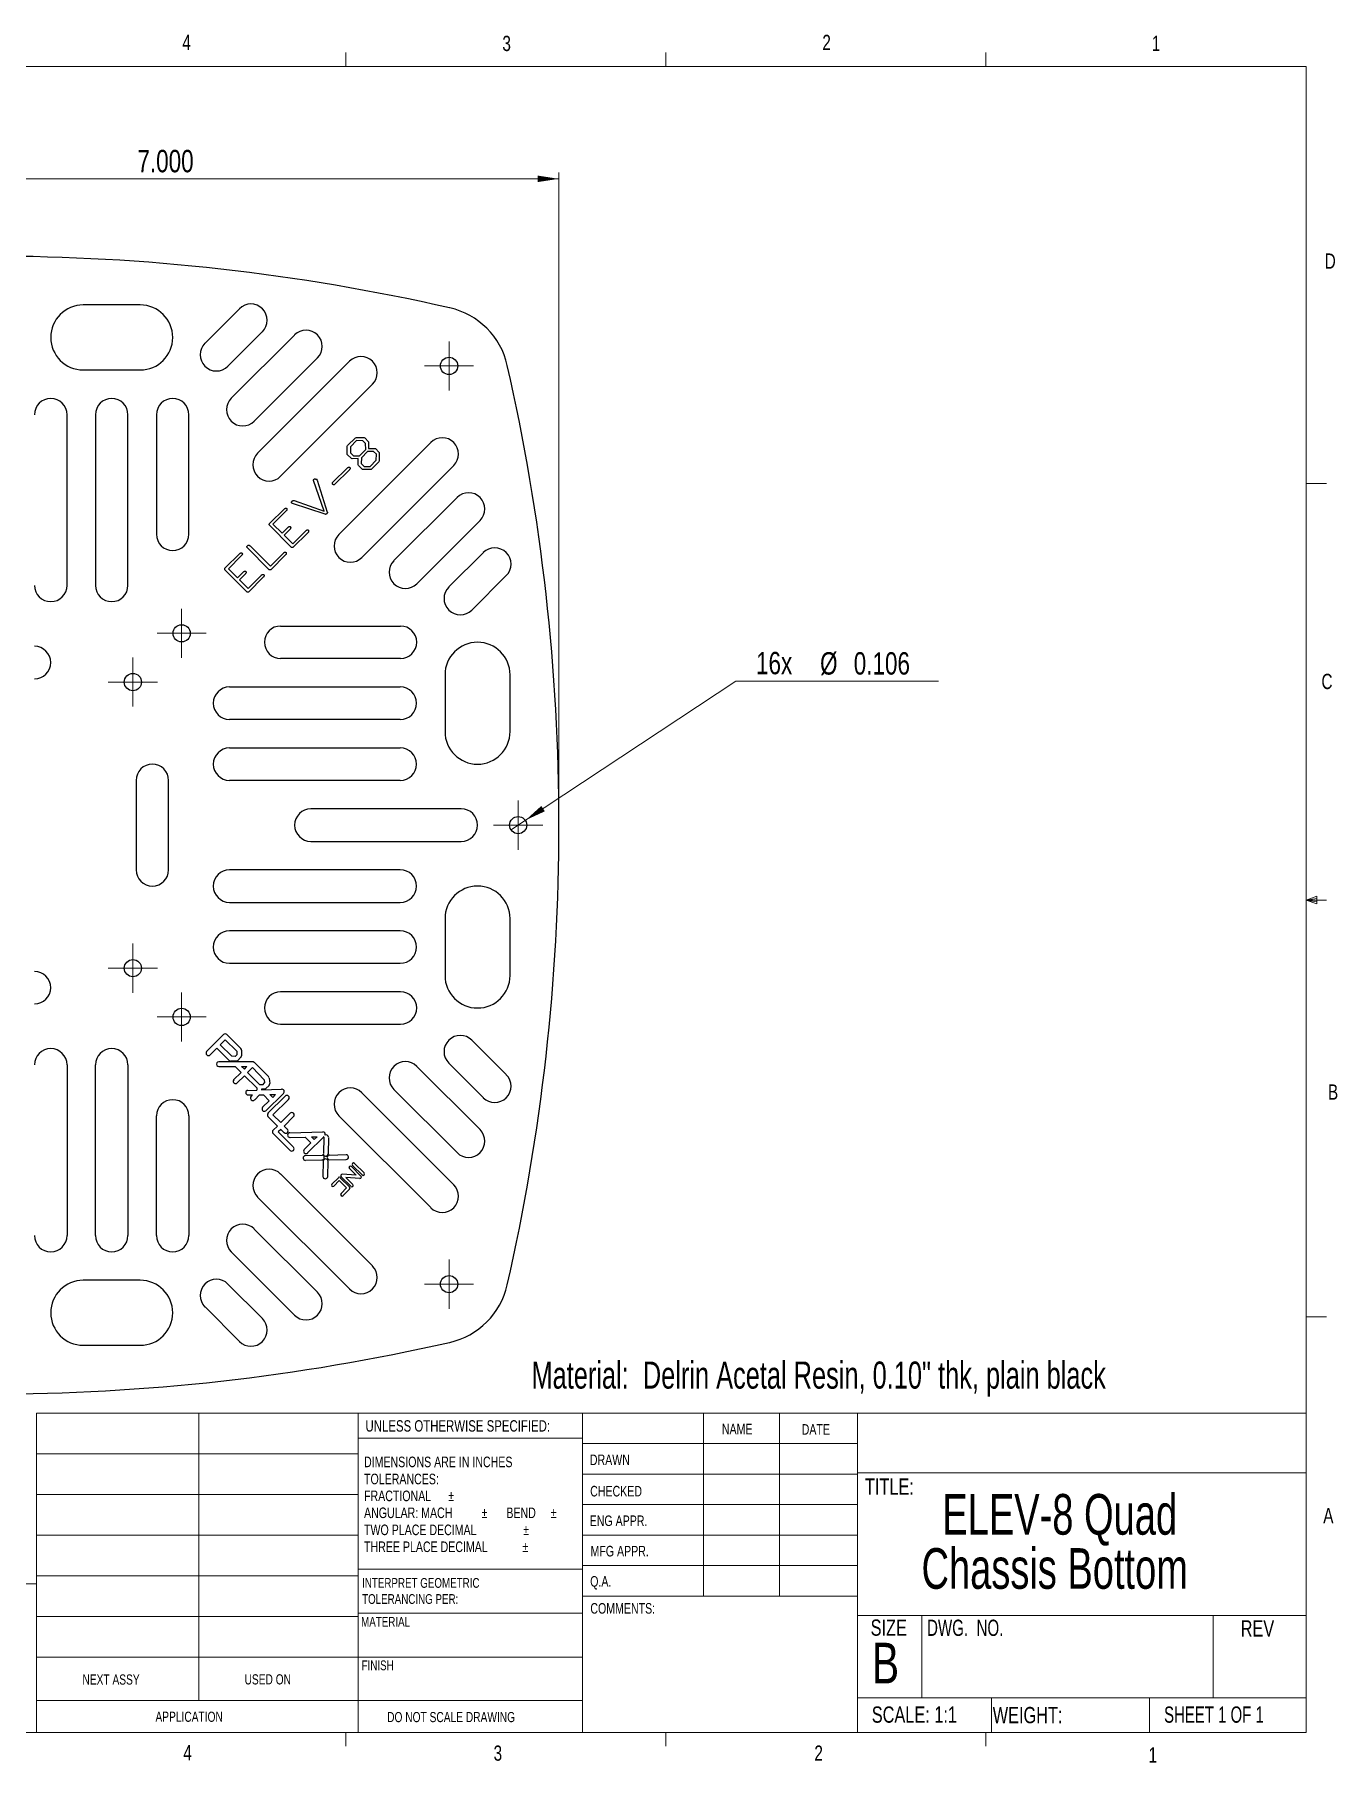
# Model space of a CAD drawing. Header units: inches. Extents: x 0.4 to 16.6, y 0.2 to 10.8.
# Drawn here: x 8.56 to 16.57, y 0.21 to 10.84 of the extents above; entities that cross this region are included whole.
import ezdxf

# ---------------------------------------------------------------- set-up
doc = ezdxf.new("R2010")
doc.units = ezdxf.units.IN
doc.header["$MEASUREMENT"] = 0
doc.header["$PDSIZE"] = -1
doc.layers.add('FORMAT', color=7, linetype='Continuous')
doc.styles.add('SLDTEXTSTYLE0', font='TXT', dxfattribs={"width": 0.7})
doc.styles.add('SLDTEXTSTYLE1', font='TXT', dxfattribs={"width": 0.75})
doc.styles.add('SLDTEXTSTYLE2', font='TXT', dxfattribs={"width": 0.694444})
doc.styles.add('SLDTEXTSTYLE3', font='TXT', dxfattribs={"width": 0.6875})
doc.dimstyles.new('SLDDIMSTYLE0', dxfattribs={"dimtxt": 0.137795, "dimasz": 0.13, "dimexe": 0, "dimexo": 0.0625, "dimgap": 0.034449, "dimtad": 2, "dimrnd": 1e-09, "dimzin": 4, "dimdsep": 46, "dimtxsty": 'SLDTEXTSTYLE1', "dimsah": 1, "dimcen": 0.09, "dimadec": 0, "dimazin": 0, "dimtfac": 1, "dimtofl": 0, "dimtmove": 0, "dimatfit": 3, "dimfxl": 1, "dimtolj": 1, "dimtzin": 12, "dimarcsym": 0})
doc.dimstyles.new('SLDDIMSTYLE1', dxfattribs={"dimtxt": 0.137795, "dimasz": 0.13, "dimexe": 0, "dimexo": 0.0625, "dimgap": 0.034449, "dimtad": 2, "dimrnd": 1e-09, "dimzin": 12, "dimdsep": 46, "dimtxsty": 'SLDTEXTSTYLE1', "dimsah": 1, "dimcen": 0.09, "dimadec": 0, "dimazin": 0, "dimtfac": 1, "dimtmove": 0, "dimatfit": 3, "dimfxl": 1, "dimtolj": 1, "dimtzin": 12, "dimarcsym": 0})

# ---------------------------------------------------------------- blocks, each defined once
blk = doc.blocks.new('SW_NOTE_1')
at = {"color": 0, "linetype": 'Continuous', "lineweight": 0, "char_height": 0.065, "attachment_point": 1, "style": 'SLDTEXTSTYLE1'}
for s, insert in [('DIMENSIONS ARE IN INCHES', (0, 0.084)), ('TOLERANCES:', (0, -0.021)), ('FRACTIONAL', (0, -0.125)), ('%%p', (0.518, -0.125)), ('ANGULAR: MACH', (0, -0.229)), ('%%p', (0.723, -0.229)), ('     BEND ', (0.785, -0.229)), ('%%p', (1.148, -0.229)), ('TWO PLACE DECIMAL    ', (0, -0.334)), ('%%p', (0.979, -0.334)), ('THREE PLACE DECIMAL  ', (0, -0.438)), ('%%p', (0.974, -0.438))]:
    blk.add_mtext(s, dxfattribs=dict(at, insert=insert))
blk = doc.blocks.new('SW_NOTE_2')
at = {"color": 0, "linetype": 'Continuous', "lineweight": 0, "char_height": 0.06, "attachment_point": 1, "style": 'SLDTEXTSTYLE1'}
for s, insert in [('INTERPRET GEOMETRIC', (0, 0.077)), ('TOLERANCING PER:', (0, -0.022))]:
    blk.add_mtext(s, dxfattribs=dict(at, insert=insert))
blk = doc.blocks.new('SW_NOTE_3')
at = {"layer": 'FORMAT', "color": 0, "char_height": 0.25, "attachment_point": 1, "style": 'SLDTEXTSTYLE0'}
for s, insert in [('ELEV-8 Quad ', (0, 0.322)), ('Chassis Bottom', (-0.128, -0.011))]:
    blk.add_mtext(s, dxfattribs=dict(at, insert=insert))
blk = doc.blocks.new('*D6')
at = {"color": 7, "linetype": 'Continuous', "lineweight": 0}
for p, q in [((4.78, 6.014), (4.78, 9.99)), ((4.78, 9.95), (11.78, 9.95)), ((11.78, 6.014), (11.78, 9.99))]:
    blk.add_line(p, q, dxfattribs=at)
for points in [[(4.78, 9.95), (4.91, 9.93), (4.91, 9.97)], [(11.78, 9.95), (11.65, 9.97), (11.65, 9.93)]]:
    blk.add_solid(points, dxfattribs=at)
at = {"color": 7, "linetype": 'Continuous', "lineweight": 0, "insert": (9.188, 10.128), "char_height": 0.1378, "attachment_point": 1, "style": 'SLDTEXTSTYLE1'}
blk.add_mtext('7.000', dxfattribs=at)
blk = doc.blocks.new('*D7')
at = {"color": 7, "linetype": 'Continuous', "lineweight": 0}
for p, q in [((11.575, 6.004), (12.868, 6.86)), ((12.868, 6.86), (14.115, 6.86)), ((11.486, 5.945), (11.575, 6.004))]:
    blk.add_line(p, q, dxfattribs=at)
blk.add_solid([(11.575, 6.004), (11.694, 6.059), (11.672, 6.092)], dxfattribs=at)
at = {"color": 7, "linetype": 'Continuous', "lineweight": 0, "char_height": 0.1378, "attachment_point": 1, "style": 'SLDTEXTSTYLE1'}
for s, insert in [('16x  ', (12.993, 7.04)), ('%%c', (13.387, 7.038)), ('0.106', (13.594, 7.038))]:
    blk.add_mtext(s, dxfattribs=dict(at, insert=insert))
blk = doc.blocks.new('SW_CENTERMARKSYMBOL_5')
at = {"color": 0, "linetype": 'Continuous', "lineweight": 0}
for p, q in [((0, 0.098), (0, 0.151)), ((-0.098, 0), (-0.151, 0)), ((0, 0), (-0.098, 0)), ((0, 0), (0, 0.098)), ((0, 0), (0, -0.098)), ((0, 0), (0.098, 0)), ((0.098, 0), (0.151, 0)), ((0, -0.098), (0, -0.151))]:
    blk.add_line(p, q, dxfattribs=at)
blk = doc.blocks.new('SW_CENTERMARKSYMBOL_6')
at = {"color": 0, "linetype": 'Continuous', "lineweight": 0}
for p, q in [((0, 0.098), (0, 0.151)), ((-0.098, 0), (-0.151, 0)), ((0, 0), (-0.098, 0)), ((0, 0), (0, 0.098)), ((0, 0), (0, -0.098)), ((0, 0), (0.098, 0)), ((0.098, 0), (0.151, 0)), ((0, -0.098), (0, -0.151))]:
    blk.add_line(p, q, dxfattribs=at)
blk = doc.blocks.new('SW_CENTERMARKSYMBOL_9')
at = {"color": 0, "linetype": 'Continuous', "lineweight": 0}
for p, q in [((0, 0.098), (0, 0.151)), ((-0.098, 0), (-0.151, 0)), ((0, 0), (-0.098, 0)), ((0, 0), (0, 0.098)), ((0, 0), (0, -0.098)), ((0, 0), (0.098, 0)), ((0.098, 0), (0.151, 0)), ((0, -0.098), (0, -0.151))]:
    blk.add_line(p, q, dxfattribs=at)
blk = doc.blocks.new('SW_CENTERMARKSYMBOL_10')
at = {"color": 0, "linetype": 'Continuous', "lineweight": 0}
for p, q in [((0, 0.098), (0, 0.151)), ((-0.098, 0), (-0.151, 0)), ((0, 0), (-0.098, 0)), ((0, 0), (0, 0.098)), ((0, 0), (0, -0.098)), ((0, 0), (0.098, 0)), ((0.098, 0), (0.151, 0)), ((0, -0.098), (0, -0.151))]:
    blk.add_line(p, q, dxfattribs=at)
blk = doc.blocks.new('SW_CENTERMARKSYMBOL_11')
at = {"color": 0, "linetype": 'Continuous', "lineweight": 0}
for p, q in [((0, 0.098), (0, 0.151)), ((-0.098, 0), (-0.151, 0)), ((0, 0), (-0.098, 0)), ((0, 0), (0, 0.098)), ((0, 0), (0, -0.098)), ((0, 0), (0.098, 0)), ((0.098, 0), (0.151, 0)), ((0, -0.098), (0, -0.151))]:
    blk.add_line(p, q, dxfattribs=at)
blk = doc.blocks.new('SW_CENTERMARKSYMBOL_13')
at = {"color": 0, "linetype": 'Continuous', "lineweight": 0}
for p, q in [((0, 0.098), (0, 0.151)), ((-0.098, 0), (-0.151, 0)), ((0, 0), (-0.098, 0)), ((0, 0), (0, 0.098)), ((0, 0), (0, -0.098)), ((0, 0), (0.098, 0)), ((0.098, 0), (0.151, 0)), ((0, -0.098), (0, -0.151))]:
    blk.add_line(p, q, dxfattribs=at)
blk = doc.blocks.new('SW_CENTERMARKSYMBOL_14')
at = {"color": 0, "linetype": 'Continuous', "lineweight": 0}
for p, q in [((0, 0.098), (0, 0.151)), ((-0.098, 0), (-0.151, 0)), ((0, 0), (-0.098, 0)), ((0, 0), (0, 0.098)), ((0, 0), (0, -0.098)), ((0, 0), (0.098, 0)), ((0.098, 0), (0.151, 0)), ((0, -0.098), (0, -0.151))]:
    blk.add_line(p, q, dxfattribs=at)

msp = doc.modelspace()

# ---------------------------------------------------------------- linework, layer by layer
at = {"color": 7, "linetype": 'Continuous', "lineweight": 0}
for p, q in [((0.626, 10.642), (16.376, 10.642)), ((10.47, 10.642), (10.47, 10.727)), ((12.439, 10.642), (12.439, 10.727)), ((14.407, 10.642), (14.407, 10.727)), ((16.376, 0.392), (16.376, 10.642)), ((16.376, 8.075), (16.501, 8.075)), ((16.376, 5.513), (16.443, 5.537)), ((16.443, 5.537), (16.443, 5.49)), ((16.376, 5.513), (16.443, 5.522)), ((16.376, 5.513), (16.501, 5.513)), ((16.376, 5.513), (16.443, 5.49)), ((16.376, 5.513), (16.443, 5.502)), ((16.376, 2.95), (16.501, 2.95)), ((8.567, 2.356), (16.376, 2.356)), ((8.567, 0.392), (8.567, 2.356)), ((9.565, 2.356), (9.565, 0.588)), ((10.545, 0.392), (10.545, 2.356)), ((11.926, 2.356), (11.926, 0.392)), ((12.67, 2.356), (12.67, 1.231)), ((13.138, 2.356), (13.138, 1.231)), ((13.618, 2.356), (13.618, 0.392)), ((11.926, 2.202), (10.545, 2.202)), ((11.926, 2.169), (13.618, 2.169)), ((8.567, 2.106), (10.545, 2.106)), ((11.926, 1.981), (13.618, 1.981)), ((13.618, 1.989), (16.376, 1.989)), ((8.567, 1.856), (10.545, 1.856)), ((11.926, 1.794), (13.618, 1.794)), ((8.567, 1.606), (10.545, 1.606)), ((13.618, 1.606), (11.926, 1.606)), ((10.545, 1.396), (11.926, 1.396)), ((13.618, 1.419), (11.926, 1.419)), ((8.567, 1.306), (6.93, 1.306)), ((8.567, 1.356), (10.545, 1.356)), ((13.618, 1.231), (11.926, 1.231)), ((8.567, 1.106), (10.545, 1.106)), ((10.545, 1.126), (11.926, 1.126)), ((13.618, 1.112), (16.376, 1.112)), ((14.013, 1.112), (14.013, 0.605)), ((15.804, 1.112), (15.804, 0.605)), ((8.567, 0.856), (10.545, 0.856)), ((10.545, 0.856), (11.926, 0.856)), ((8.567, 0.588), (11.926, 0.588)), ((13.618, 0.605), (16.376, 0.605)), ((14.441, 0.605), (14.441, 0.392)), ((15.413, 0.605), (15.413, 0.392)), ((16.376, 0.392), (0.626, 0.392)), ((10.47, 0.392), (10.47, 0.307)), ((12.439, 0.392), (12.439, 0.307)), ((14.407, 0.392), (14.407, 0.307))]:
    msp.add_line(p, q, dxfattribs=at)
at = {"color": 7, "linetype": 'Continuous', "lineweight": 30}
for p, q in [((9.205, 9.174), (8.855, 9.174)), ((9.816, 9.151), (9.604, 8.939)), ((9.745, 8.797), (9.957, 9.01)), ((10.154, 8.989), (9.765, 8.601)), ((9.907, 8.459), (10.296, 8.848)), ((10.493, 8.828), (9.927, 8.262)), ((8.855, 8.774), (9.205, 8.774)), ((10.068, 8.121), (10.634, 8.686)), ((8.755, 7.449), (8.755, 8.499)), ((8.93, 8.499), (8.93, 7.449)), ((9.13, 7.449), (9.13, 8.499)), ((9.305, 8.499), (9.305, 7.763)), ((9.505, 7.763), (9.505, 8.499)), ((10.427, 7.762), (10.993, 8.328)), ((10.479, 8.306), (10.481, 8.309)), ((10.479, 8.258), (10.479, 8.306)), ((10.481, 8.309), (10.53, 8.357)), ((10.536, 8.34), (10.498, 8.301)), ((10.498, 8.301), (10.498, 8.265)), ((10.53, 8.357), (10.535, 8.358)), ((10.535, 8.358), (10.583, 8.358)), ((10.574, 8.339), (10.536, 8.34)), ((10.591, 8.322), (10.574, 8.339)), ((10.583, 8.358), (10.586, 8.356)), ((10.586, 8.356), (10.609, 8.333)), ((10.592, 8.284), (10.591, 8.322)), ((10.609, 8.333), (10.61, 8.331)), ((10.61, 8.331), (10.61, 8.292)), ((10.61, 8.292), (10.649, 8.292)), ((10.649, 8.292), (10.652, 8.291)), ((10.479, 8.255), (10.479, 8.258)), ((10.505, 8.229), (10.479, 8.255)), ((10.498, 8.265), (10.517, 8.246)), ((10.508, 8.228), (10.505, 8.229)), ((10.546, 8.229), (10.508, 8.228)), ((10.517, 8.246), (10.554, 8.246)), ((10.545, 8.191), (10.546, 8.229)), ((10.547, 8.187), (10.545, 8.191)), ((10.57, 8.164), (10.547, 8.187)), ((10.554, 8.246), (10.592, 8.284)), ((10.566, 8.234), (10.565, 8.198)), ((10.565, 8.198), (10.583, 8.18)), ((10.604, 8.272), (10.566, 8.234)), ((11.134, 8.186), (10.568, 7.621)), ((10.641, 8.272), (10.604, 8.272)), ((10.619, 8.18), (10.657, 8.219)), ((10.672, 8.209), (10.625, 8.162)), ((10.658, 8.256), (10.641, 8.272)), ((10.652, 8.291), (10.676, 8.267)), ((10.657, 8.219), (10.658, 8.256)), ((10.676, 8.214), (10.672, 8.209)), ((10.676, 8.267), (10.676, 8.264)), ((10.676, 8.264), (10.676, 8.214)), ((10.337, 7.906), (10.271, 8.094)), ((10.293, 8.097), (10.356, 7.9)), ((10.389, 8.082), (10.481, 8.173)), ((10.492, 8.16), (10.401, 8.069)), ((10.573, 8.161), (10.57, 8.164)), ((10.622, 8.161), (10.573, 8.161)), ((10.583, 8.18), (10.619, 8.18)), ((10.625, 8.162), (10.622, 8.161)), ((10.765, 7.601), (11.154, 7.989)), ((10.001, 7.829), (10.093, 7.92)), ((10.101, 7.905), (10.022, 7.826)), ((10.342, 7.887), (10.142, 7.952)), ((10.147, 7.971), (10.152, 7.971)), ((10.152, 7.971), (10.337, 7.906)), ((10.132, 7.687), (10, 7.819)), ((10.022, 7.826), (10.078, 7.77)), ((10.078, 7.77), (10.116, 7.808)), ((10.127, 7.795), (10.09, 7.758)), ((10.143, 7.704), (10.226, 7.787)), ((10.236, 7.773), (10.145, 7.682)), ((11.296, 7.848), (10.907, 7.459)), ((9.999, 7.545), (9.863, 7.681)), ((9.881, 7.692), (10.006, 7.567)), ((10.09, 7.758), (10.143, 7.704)), ((10.136, 7.682), (10.132, 7.687)), ((9.726, 7.554), (9.819, 7.646)), ((9.827, 7.631), (9.748, 7.551)), ((9.748, 7.551), (9.803, 7.496)), ((10.006, 7.567), (10.088, 7.649)), ((10.099, 7.636), (10.008, 7.545)), ((11.104, 7.439), (11.316, 7.651)), ((9.858, 7.412), (9.726, 7.544)), ((9.803, 7.496), (9.842, 7.534)), ((9.852, 7.52), (9.816, 7.484)), ((9.816, 7.484), (9.869, 7.43)), ((9.869, 7.43), (9.951, 7.512)), ((9.962, 7.499), (9.871, 7.408)), ((11.457, 7.51), (11.245, 7.297)), ((9.862, 7.408), (9.858, 7.412)), ((10.069, 7.199), (10.806, 7.199)), ((10.806, 6.999), (10.069, 6.999)), ((9.755, 6.824), (10.805, 6.824)), ((11.08, 6.899), (11.08, 6.549)), ((11.48, 6.549), (11.48, 6.899)), ((10.805, 6.624), (9.755, 6.624)), ((9.755, 6.449), (10.805, 6.449)), ((9.18, 6.249), (9.18, 5.699)), ((9.38, 5.699), (9.38, 6.249)), ((10.805, 6.249), (9.755, 6.249)), ((11.18, 6.074), (10.255, 6.074)), ((10.255, 5.874), (11.18, 5.874)), ((10.805, 5.699), (9.755, 5.699)), ((9.755, 5.499), (10.805, 5.499)), ((10.805, 5.324), (9.755, 5.324)), ((11.08, 5.399), (11.08, 5.049)), ((11.48, 5.049), (11.48, 5.399)), ((9.755, 5.124), (10.805, 5.124)), ((10.806, 4.949), (10.069, 4.949)), ((9.614, 4.581), (9.718, 4.685)), ((9.739, 4.685), (9.824, 4.599)), ((10.069, 4.75), (10.806, 4.75)), ((9.635, 4.56), (9.676, 4.602)), ((9.676, 4.602), (9.752, 4.527)), ((9.697, 4.622), (9.728, 4.654)), ((9.697, 4.622), (9.768, 4.552)), ((9.728, 4.654), (9.799, 4.583)), ((9.799, 4.583), (9.799, 4.561)), ((9.829, 4.589), (9.828, 4.555)), ((11.457, 4.439), (11.245, 4.651)), ((8.755, 4.499), (8.755, 3.449)), ((8.93, 3.449), (8.93, 4.499)), ((9.13, 4.499), (9.13, 3.449)), ((9.689, 4.519), (9.896, 4.519)), ((9.69, 4.489), (9.789, 4.489)), ((9.795, 4.522), (9.762, 4.522)), ((9.789, 4.551), (9.768, 4.552)), ((9.799, 4.561), (9.789, 4.551)), ((9.789, 4.489), (9.826, 4.452)), ((9.823, 4.544), (9.805, 4.526)), ((9.829, 4.489), (9.846, 4.472)), ((9.829, 4.489), (9.862, 4.489)), ((9.846, 4.472), (9.862, 4.489)), ((9.866, 4.452), (9.896, 4.482)), ((9.896, 4.482), (9.968, 4.408)), ((9.906, 4.515), (9.994, 4.427)), ((11.296, 4.101), (10.907, 4.489)), ((11.104, 4.51), (11.316, 4.297)), ((9.78, 4.407), (9.826, 4.452)), ((9.802, 4.388), (9.846, 4.432)), ((9.846, 4.432), (9.922, 4.357)), ((9.866, 4.452), (9.941, 4.377)), ((9.959, 4.376), (9.941, 4.377)), ((9.959, 4.376), (9.97, 4.388)), ((9.968, 4.408), (9.97, 4.388)), ((9.978, 4.353), (9.998, 4.373)), ((9.998, 4.418), (10.002, 4.385)), ((9.867, 4.342), (9.922, 4.344)), ((9.868, 4.314), (9.896, 4.314)), ((9.889, 4.307), (9.896, 4.314)), ((9.91, 4.285), (9.94, 4.315)), ((9.922, 4.357), (9.922, 4.344)), ((9.94, 4.315), (9.963, 4.315)), ((9.951, 4.35), (9.951, 4.345)), ((9.971, 4.35), (9.951, 4.35)), ((9.951, 4.345), (10.074, 4.349)), ((9.958, 4.238), (9.999, 4.278)), ((9.963, 4.315), (9.999, 4.278)), ((9.977, 4.216), (10.086, 4.323)), ((10.097, 4.307), (9.991, 4.202)), ((10.002, 4.316), (10.038, 4.317)), ((10.002, 4.316), (10.02, 4.298)), ((10.02, 4.298), (10.038, 4.317)), ((10.117, 4.286), (10.022, 4.191)), ((11.134, 3.762), (10.568, 4.328)), ((10.765, 4.348), (11.154, 3.959)), ((9.305, 3.449), (9.305, 4.185)), ((9.505, 4.185), (9.505, 3.449)), ((9.991, 4.181), (10.049, 4.123)), ((10.022, 4.191), (10.07, 4.144)), ((10.128, 4.201), (10.07, 4.144)), ((10.148, 4.181), (10.091, 4.123)), ((10.427, 4.186), (10.993, 3.621)), ((10.049, 4.123), (10.023, 4.097)), ((10.023, 4.076), (10.127, 3.973)), ((10.07, 4.102), (10.054, 4.087)), ((10.054, 4.087), (10.147, 3.994)), ((10.07, 4.102), (10.09, 4.082)), ((10.091, 4.123), (10.11, 4.103)), ((10.126, 4.081), (10.329, 4.087)), ((10.127, 4.052), (10.219, 4.055)), ((10.219, 4.055), (10.255, 4.019)), ((10.334, 4.057), (10.235, 3.958)), ((10.259, 4.056), (10.293, 4.057)), ((10.259, 4.056), (10.275, 4.04)), ((10.293, 4.057), (10.275, 4.04)), ((10.334, 4.054), (10.332, 3.953)), ((10.363, 4.053), (10.361, 3.952)), ((10.255, 4.019), (10.214, 3.979)), ((10.222, 3.941), (10.325, 3.943)), ((10.369, 3.944), (10.472, 3.947)), ((10.068, 3.828), (10.634, 3.262)), ((10.222, 3.912), (10.326, 3.914)), ((10.331, 3.907), (10.329, 3.813)), ((10.36, 3.906), (10.358, 3.812)), ((10.369, 3.915), (10.473, 3.917)), ((10.492, 3.862), (10.534, 3.82)), ((10.504, 3.874), (10.563, 3.815)), ((10.511, 3.881), (10.57, 3.822)), ((10.524, 3.893), (10.582, 3.835)), ((10.424, 3.805), (10.383, 3.765)), ((10.43, 3.787), (10.396, 3.752)), ((10.43, 3.787), (10.475, 3.742)), ((10.436, 3.805), (10.493, 3.748)), ((10.441, 3.811), (10.5, 3.752)), ((10.475, 3.742), (10.441, 3.708)), ((10.534, 3.82), (10.448, 3.826)), ((10.493, 3.735), (10.453, 3.695)), ((10.47, 3.807), (10.512, 3.765)), ((10.556, 3.8), (10.47, 3.807)), ((10.493, 3.121), (9.927, 3.686)), ((9.907, 3.489), (10.296, 3.101)), ((10.154, 2.959), (9.765, 3.348)), ((9.205, 3.174), (8.855, 3.174)), ((9.745, 3.151), (9.957, 2.939)), ((9.816, 2.797), (9.604, 3.01)), ((8.855, 2.774), (9.205, 2.774))]:
    msp.add_line(p, q, dxfattribs=at)
for centre in [(11.105, 8.799), (9.46, 7.154), (9.16, 6.854), (11.53, 5.974), (9.16, 5.094), (9.46, 4.794), (11.105, 3.15)]:
    msp.add_circle(centre, 0.053, dxfattribs=at)
for centre, radius, start, end in [((8.28, -3.263), 12.737, 77.1696, 102.8304), ((8.855, 8.974), 0.2, 90, 270), ((9.205, 8.974), 0.2, 270, 90), ((9.886, 9.08), 0.1, 315, 135), ((11.005, 8.698), 0.47, 12.8304, 77.1696), ((9.674, 8.868), 0.1, 135, 315), ((10.225, 8.919), 0.1, 315, 135), ((10.563, 8.757), 0.1, 315, 135), ((-0.956, 5.974), 12.737, 347.1696, 12.8304), ((8.655, 8.499), 0.1, 0, 180), ((9.03, 8.499), 0.1, 0, 180), ((9.405, 8.499), 0.0998, 0, 180), ((9.836, 8.53), 0.1, 135, 315), ((11.063, 8.257), 0.1, 315, 135), ((9.998, 8.191), 0.1, 135, 315), ((11.225, 7.919), 0.1, 315, 135), ((9.405, 7.763), 0.0998, 180, 0), ((10.498, 7.691), 0.1, 135, 315), ((11.386, 7.58), 0.1, 315, 135), ((10.836, 7.53), 0.1, 135, 315), ((8.655, 7.449), 0.1, 180, 0), ((9.03, 7.449), 0.1, 180, 0), ((11.174, 7.368), 0.1, 135, 315), ((10.069, 7.099), 0.0998, 90, 270), ((10.806, 7.099), 0.0998, 270, 90), ((8.555, 6.974), 0.1, 270, 90), ((11.28, 6.899), 0.2, 0, 180), ((9.755, 6.724), 0.1, 90, 270), ((10.805, 6.724), 0.1, 270, 90), ((11.28, 6.549), 0.2, 180, 360), ((9.755, 6.349), 0.1, 90, 270), ((10.805, 6.349), 0.1, 270, 90), ((9.28, 6.249), 0.1, 0, 180), ((10.255, 5.974), 0.1, 90, 270), ((11.18, 5.974), 0.1, 270, 90), ((9.28, 5.699), 0.1, 180, 0), ((9.755, 5.599), 0.1, 90, 270), ((10.805, 5.599), 0.1, 270, 90), ((11.28, 5.399), 0.2, 0, 180), ((9.755, 5.224), 0.1, 90, 270), ((10.805, 5.224), 0.1, 270, 90), ((8.555, 4.974), 0.1, 270, 90), ((11.28, 5.049), 0.2, 180, 360), ((10.069, 4.849), 0.0998, 90, 270), ((10.806, 4.849), 0.0998, 270, 90), ((9.728, 4.675), 0.0147, 45, 135), ((11.174, 4.58), 0.1, 45, 225), ((8.655, 4.499), 0.1, 0, 180), ((9.03, 4.499), 0.1, 0, 180), ((9.625, 4.571), 0.0147, 135, 315), ((9.814, 4.589), 0.0147, 359.4592, 45), ((9.689, 4.504), 0.0148, 91.8056, 271.8056), ((9.762, 4.537), 0.0146, 225, 269.3316), ((9.795, 4.537), 0.0146, 269.3316, 315), ((9.814, 4.555), 0.0147, 308.5864, 359.4592), ((9.897, 4.504), 0.0142, 45.8017, 92.1102), ((10.836, 4.419), 0.1, 45, 225), ((9.792, 4.398), 0.0145, 142.8456, 315), ((9.983, 4.417), 0.0149, 7.1171, 45.8028), ((9.987, 4.383), 0.0152, 314.9837, 7.1037), ((11.386, 4.368), 0.1, 225, 45), ((9.405, 4.185), 0.0998, 0, 180), ((9.868, 4.328), 0.014, 91.4966, 271.4966), ((9.898, 4.295), 0.0151, 128.854, 317.8917), ((9.971, 4.359), 0.00895, 270.1229, 314.9837), ((10.076, 4.334), 0.0152, 314.4163, 97.2853), ((10.107, 4.297), 0.0146, 315, 135), ((10.498, 4.257), 0.1, 45, 225), ((9.969, 4.228), 0.0146, 137.3023, 304.2167), ((10.002, 4.191), 0.0146, 135, 225), ((10.138, 4.191), 0.0146, 315, 135), ((10.033, 4.087), 0.0146, 135, 225), ((10.1, 4.093), 0.0146, 225, 45), ((10.126, 4.067), 0.0146, 91.7311, 271.7311), ((10.329, 4.073), 0.0146, 336.9212, 91.7311), ((10.348, 4.054), 0.0146, 166.7424, 178.9145), ((10.348, 4.054), 0.0146, 358.9145, 112.7002), ((11.225, 4.03), 0.1, 225, 45), ((10.137, 3.983), 0.0146, 225, 45), ((10.222, 3.926), 0.0146, 91.3288, 271.3288), ((10.225, 3.968), 0.0147, 135, 315), ((10.323, 3.929), 0.0147, 278.1717, 84.486), ((10.346, 3.952), 0.0146, 178.9145, 358.9145), ((10.37, 3.93), 0.0146, 93.7432, 268.9145), ((10.472, 3.932), 0.0146, 271.3288, 91.3288), ((9.998, 3.757), 0.1, 45, 225), ((10.346, 3.906), 0.0146, 358.9145, 178.9145), ((10.498, 3.868), 0.00878, 45, 225), ((10.517, 3.887), 0.00878, 45, 225), ((10.576, 3.828), 0.00878, 225, 45), ((10.344, 3.813), 0.0146, 178.9145, 358.9145), ((10.39, 3.759), 0.00878, 135, 315), ((10.43, 3.799), 0.00878, 45, 135), ((10.447, 3.817), 0.00878, 85.9915, 225), ((10.487, 3.742), 0.00878, 315, 45), ((10.506, 3.758), 0.00878, 225, 45), ((10.557, 3.809), 0.00878, 265.9915, 45), ((11.063, 3.691), 0.1, 225, 45), ((10.447, 3.701), 0.00878, 135, 315), ((9.836, 3.419), 0.1, 45, 225), ((8.655, 3.449), 0.1, 180, 0), ((9.03, 3.449), 0.1, 180, 0), ((9.405, 3.449), 0.0998, 180, 0), ((10.563, 3.191), 0.1, 225, 45), ((8.855, 2.974), 0.2, 90, 270), ((9.205, 2.974), 0.2, 270, 90), ((9.674, 3.08), 0.1, 45, 225), ((10.225, 3.03), 0.1, 225, 45), ((11.005, 3.25), 0.47, 282.8304, 347.1696), ((9.886, 2.868), 0.1, 225, 45), ((8.28, 15.211), 12.737, 257.1696, 282.8304)]:
    msp.add_arc(centre, radius, start, end, dxfattribs=at)
for points, knots in [([(10.271, 8.094), (10.271, 8.095), (10.271, 8.096), (10.272, 8.098), (10.273, 8.1), (10.274, 8.102), (10.274, 8.102)], [0, 0, 0, 0, 0.2544071, 0.4972124, 0.739552, 1, 1, 1, 1]), ([(10.274, 8.102), (10.275, 8.103), (10.276, 8.103), (10.278, 8.104), (10.279, 8.105), (10.281, 8.105), (10.282, 8.105), (10.283, 8.104), (10.284, 8.103), (10.284, 8.102), (10.285, 8.101)], [0, 0, 0, 0, 0.18153, 0.330473, 0.457801, 0.565112, 0.661382, 0.758691, 0.868779, 1, 1, 1, 1]), ([(10.285, 8.101), (10.285, 8.101), (10.285, 8.102), (10.286, 8.102), (10.288, 8.103), (10.289, 8.103), (10.29, 8.104)], [0, 0, 0, 0, 0.064784, 0.25041, 0.5609, 1, 1, 1, 1]), ([(10.29, 8.104), (10.29, 8.103), (10.291, 8.103), (10.291, 8.101), (10.292, 8.099), (10.292, 8.098), (10.293, 8.097)], [0, 0, 0, 0, 0.121757, 0.327545, 0.620346, 1, 1, 1, 1]), ([(10.387, 8.077), (10.388, 8.078), (10.388, 8.079), (10.389, 8.081), (10.389, 8.082)], [0, 0, 0, 0, 0.40887, 1, 1, 1, 1]), ([(10.481, 8.173), (10.482, 8.174), (10.484, 8.175), (10.487, 8.176), (10.489, 8.176), (10.49, 8.176), (10.491, 8.176)], [0, 0, 0, 0, 0.336608, 0.609489, 0.825624, 1, 1, 1, 1]), ([(10.491, 8.176), (10.492, 8.176), (10.493, 8.175), (10.494, 8.175), (10.494, 8.174)], [0, 0, 0, 0, 0.471044, 1, 1, 1, 1]), ([(10.494, 8.174), (10.494, 8.174), (10.495, 8.174), (10.495, 8.173), (10.496, 8.171), (10.496, 8.17), (10.496, 8.168), (10.496, 8.166), (10.494, 8.163), (10.493, 8.161), (10.492, 8.16)], [0, 0, 0, 0, 0.044052, 0.106621, 0.187177, 0.288349, 0.407352, 0.557321, 0.752225, 1, 1, 1, 1]), ([(10.39, 8.07), (10.389, 8.071), (10.388, 8.072), (10.387, 8.073), (10.387, 8.075), (10.387, 8.077), (10.387, 8.077)], [0, 0, 0, 0, 0.267614, 0.510322, 0.751344, 1, 1, 1, 1]), ([(10.393, 8.068), (10.392, 8.068), (10.391, 8.069), (10.39, 8.07), (10.39, 8.07)], [0, 0, 0, 0, 0.4654598, 1, 1, 1, 1]), ([(10.401, 8.069), (10.4, 8.069), (10.399, 8.068), (10.397, 8.067), (10.395, 8.067), (10.394, 8.068), (10.393, 8.068)], [0, 0, 0, 0, 0.264117, 0.509372, 0.751341, 1, 1, 1, 1]), ([(10.093, 7.92), (10.094, 7.921), (10.095, 7.922), (10.096, 7.923), (10.098, 7.923), (10.1, 7.924), (10.101, 7.924), (10.103, 7.924), (10.104, 7.923), (10.105, 7.923), (10.105, 7.923)], [0, 0, 0, 0, 0.166052, 0.316682, 0.449569, 0.570581, 0.682342, 0.788433, 0.893909, 1, 1, 1, 1]), ([(10.105, 7.923), (10.106, 7.922), (10.106, 7.921), (10.107, 7.92), (10.108, 7.918), (10.108, 7.916), (10.108, 7.913), (10.106, 7.911), (10.104, 7.908), (10.102, 7.906), (10.101, 7.905)], [0, 0, 0, 0, 0.086146, 0.173898, 0.265543, 0.366888, 0.480268, 0.620711, 0.792332, 1, 1, 1, 1]), ([(10.139, 7.954), (10.138, 7.955), (10.138, 7.956), (10.136, 7.957), (10.136, 7.959), (10.136, 7.96), (10.136, 7.962), (10.136, 7.964), (10.138, 7.965), (10.138, 7.966), (10.139, 7.967)], [0, 0, 0, 0, 0.144778, 0.272207, 0.388436, 0.498919, 0.606867, 0.723961, 0.853545, 1, 1, 1, 1]), ([(10.139, 7.967), (10.14, 7.968), (10.141, 7.969), (10.143, 7.97), (10.145, 7.971), (10.147, 7.971), (10.147, 7.971)], [0, 0, 0, 0, 0.294199, 0.551949, 0.784714, 1, 1, 1, 1]), ([(10.142, 7.952), (10.141, 7.952), (10.14, 7.953), (10.139, 7.954), (10.139, 7.954)], [0, 0, 0, 0, 0.454035, 1, 1, 1, 1]), ([(10.352, 7.889), (10.351, 7.888), (10.35, 7.887), (10.347, 7.886), (10.345, 7.886), (10.343, 7.886), (10.342, 7.887)], [0, 0, 0, 0, 0.261812, 0.501527, 0.739145, 1, 1, 1, 1]), ([(10.356, 7.9), (10.356, 7.899), (10.357, 7.897), (10.356, 7.894), (10.354, 7.891), (10.353, 7.89), (10.352, 7.889)], [0, 0, 0, 0, 0.202141, 0.421533, 0.684837, 1, 1, 1, 1]), ([(10, 7.819), (10, 7.819), (9.999, 7.821), (9.999, 7.823), (9.999, 7.826), (10, 7.828), (10.001, 7.829)], [0, 0, 0, 0, 0.235524, 0.466772, 0.716193, 1, 1, 1, 1]), ([(10.116, 7.808), (10.117, 7.809), (10.118, 7.809), (10.12, 7.81), (10.122, 7.811), (10.124, 7.811), (10.125, 7.811), (10.127, 7.811), (10.128, 7.81), (10.129, 7.81), (10.129, 7.809)], [0, 0, 0, 0, 0.176675, 0.332994, 0.474231, 0.597893, 0.706152, 0.808036, 0.903656, 1, 1, 1, 1]), ([(10.129, 7.809), (10.129, 7.809), (10.13, 7.807), (10.131, 7.805), (10.131, 7.802), (10.13, 7.8), (10.129, 7.797), (10.127, 7.796), (10.127, 7.795)], [0, 0, 0, 0, 0.140452, 0.325263, 0.439835, 0.584757, 0.770377, 1, 1, 1, 1]), ([(10.226, 7.787), (10.226, 7.787), (10.228, 7.788), (10.23, 7.789), (10.232, 7.79), (10.233, 7.791), (10.235, 7.791), (10.237, 7.79), (10.238, 7.79), (10.239, 7.789), (10.239, 7.788)], [0, 0, 0, 0, 0.171384, 0.323485, 0.459424, 0.579205, 0.688419, 0.790159, 0.892263, 1, 1, 1, 1]), ([(10.239, 7.788), (10.24, 7.788), (10.24, 7.788), (10.241, 7.786), (10.241, 7.785), (10.241, 7.783), (10.241, 7.781), (10.24, 7.778), (10.239, 7.776), (10.237, 7.774), (10.236, 7.773)], [0, 0, 0, 0, 0.059345, 0.133549, 0.224051, 0.335288, 0.459713, 0.603976, 0.783685, 1, 1, 1, 1]), ([(9.863, 7.681), (9.862, 7.682), (9.862, 7.684), (9.861, 7.686), (9.862, 7.689), (9.863, 7.69), (9.863, 7.691)], [0, 0, 0, 0, 0.26648, 0.504594, 0.742456, 1, 1, 1, 1]), ([(9.863, 7.691), (9.864, 7.692), (9.866, 7.693), (9.868, 7.695), (9.87, 7.696), (9.872, 7.696), (9.873, 7.696)], [0, 0, 0, 0, 0.303284, 0.564287, 0.793902, 1, 1, 1, 1]), ([(9.873, 7.696), (9.873, 7.696), (9.875, 7.696), (9.877, 7.695), (9.879, 7.694), (9.88, 7.693), (9.881, 7.692)], [0, 0, 0, 0, 0.230996, 0.465911, 0.719315, 1, 1, 1, 1]), ([(10.145, 7.682), (10.144, 7.682), (10.143, 7.681), (10.141, 7.681), (10.138, 7.681), (10.137, 7.682), (10.136, 7.682)], [0, 0, 0, 0, 0.265567, 0.510902, 0.752582, 1, 1, 1, 1]), ([(9.726, 7.544), (9.725, 7.545), (9.725, 7.547), (9.725, 7.549), (9.725, 7.552), (9.726, 7.554), (9.726, 7.554)], [0, 0, 0, 0, 0.235524, 0.466772, 0.716193, 1, 1, 1, 1]), ([(9.819, 7.646), (9.819, 7.647), (9.82, 7.647), (9.822, 7.648), (9.824, 7.649), (9.825, 7.65), (9.827, 7.65), (9.828, 7.65), (9.83, 7.649), (9.83, 7.649), (9.831, 7.648)], [0, 0, 0, 0, 0.1660522, 0.3166819, 0.4495689, 0.5705814, 0.6823422, 0.788433, 0.8939092, 1, 1, 1, 1]), ([(9.831, 7.648), (9.831, 7.648), (9.832, 7.647), (9.833, 7.645), (9.833, 7.644), (9.834, 7.642), (9.833, 7.639), (9.832, 7.637), (9.83, 7.634), (9.828, 7.632), (9.827, 7.631)], [0, 0, 0, 0, 0.086146, 0.173898, 0.265543, 0.366888, 0.480268, 0.620711, 0.792332, 1, 1, 1, 1]), ([(10.088, 7.649), (10.089, 7.65), (10.091, 7.652), (10.094, 7.653), (10.096, 7.654), (10.097, 7.653), (10.098, 7.653)], [0, 0, 0, 0, 0.327031, 0.595179, 0.812599, 1, 1, 1, 1]), ([(10.098, 7.653), (10.099, 7.653), (10.1, 7.652), (10.102, 7.652), (10.102, 7.651)], [0, 0, 0, 0, 0.500943, 1, 1, 1, 1]), ([(10.102, 7.651), (10.102, 7.651), (10.103, 7.65), (10.103, 7.649), (10.104, 7.648), (10.104, 7.646), (10.104, 7.644), (10.103, 7.641), (10.101, 7.639), (10.1, 7.637), (10.099, 7.636)], [0, 0, 0, 0, 0.059345, 0.133549, 0.224051, 0.335288, 0.459713, 0.603976, 0.783685, 1, 1, 1, 1]), ([(9.842, 7.534), (9.842, 7.534), (9.844, 7.535), (9.846, 7.536), (9.848, 7.536), (9.849, 7.537), (9.851, 7.537), (9.852, 7.537), (9.854, 7.536), (9.854, 7.535), (9.855, 7.535)], [0, 0, 0, 0, 0.176675, 0.332994, 0.474231, 0.597893, 0.706152, 0.808036, 0.903656, 1, 1, 1, 1]), ([(9.855, 7.535), (9.855, 7.534), (9.856, 7.533), (9.857, 7.531), (9.857, 7.528), (9.856, 7.526), (9.855, 7.523), (9.853, 7.521), (9.852, 7.52)], [0, 0, 0, 0, 0.140452, 0.325263, 0.439835, 0.584757, 0.770377, 1, 1, 1, 1]), ([(9.951, 7.512), (9.952, 7.513), (9.953, 7.514), (9.955, 7.515), (9.957, 7.516), (9.959, 7.516), (9.961, 7.516), (9.962, 7.516), (9.964, 7.515), (9.965, 7.515), (9.965, 7.514)], [0, 0, 0, 0, 0.171384, 0.323485, 0.459424, 0.579205, 0.688419, 0.790159, 0.892263, 1, 1, 1, 1]), ([(9.965, 7.514), (9.965, 7.514), (9.966, 7.513), (9.966, 7.512), (9.967, 7.511), (9.967, 7.509), (9.967, 7.506), (9.966, 7.504), (9.964, 7.501), (9.963, 7.5), (9.962, 7.499)], [0, 0, 0, 0, 0.059345, 0.133549, 0.224051, 0.335288, 0.459713, 0.603976, 0.783685, 1, 1, 1, 1]), ([(10.008, 7.545), (10.007, 7.545), (10.006, 7.544), (10.003, 7.544), (10.001, 7.544), (10, 7.545), (9.999, 7.545)], [0, 0, 0, 0, 0.265567, 0.510902, 0.752582, 1, 1, 1, 1]), ([(9.871, 7.408), (9.87, 7.408), (9.869, 7.407), (9.866, 7.407), (9.864, 7.407), (9.863, 7.408), (9.862, 7.408)], [0, 0, 0, 0, 0.265567, 0.510902, 0.752582, 1, 1, 1, 1])]:
    msp.add_open_spline(points, degree=3, knots=knots, dxfattribs=at)
at = {"color": 7, "linetype": 'Continuous', "lineweight": 0}
msp.add_point((11.78, 5.974), dxfattribs=at)

# ---------------------------------------------------------------- block references
for name, p in [('SW_CENTERMARKSYMBOL_10', (11.105, 8.799)), ('SW_CENTERMARKSYMBOL_5', (9.46, 7.154)), ('SW_CENTERMARKSYMBOL_11', (9.16, 6.854)), ('SW_CENTERMARKSYMBOL_9', (11.53, 5.974)), ('SW_CENTERMARKSYMBOL_14', (9.16, 5.094)), ('SW_CENTERMARKSYMBOL_6', (9.46, 4.794)), ('SW_CENTERMARKSYMBOL_13', (11.105, 3.15)), ('SW_NOTE_1', (10.582, 2.005)), ('SW_NOTE_2', (10.57, 1.265))]:
    msp.add_blockref(name, p, dxfattribs=at)
at = {"layer": 'FORMAT', "color": 7}
msp.add_blockref('SW_NOTE_3', (14.139, 1.537), dxfattribs=at)

# ---------------------------------------------------------------- texts
at = {"color": 7, "linetype": 'Continuous', "lineweight": 0, "attachment_point": 1}
for s, insert, char_height, style in [('4', (9.464, 10.836), 0.0938, 'SLDTEXTSTYLE1'), ('3', (11.433, 10.83), 0.0938, 'SLDTEXTSTYLE1'), ('2', (13.401, 10.836), 0.0938, 'SLDTEXTSTYLE1'), ('1', (15.427, 10.83), 0.0938, 'SLDTEXTSTYLE1'), ('D', (16.491, 9.491), 0.0938, 'SLDTEXTSTYLE1'), ('C', (16.471, 6.905), 0.0938, 'SLDTEXTSTYLE1'), ('B', (16.511, 4.379), 0.0938, 'SLDTEXTSTYLE1'), ('Material:  Delrin Acetal Resin, 0.10" thk, plain black ', (11.612, 2.674), 0.16667, 'SLDTEXTSTYLE0'), ('UNLESS OTHERWISE SPECIFIED:', (10.591, 2.313), 0.07, 'SLDTEXTSTYLE1'), ('NAME', (12.783, 2.291), 0.065, 'SLDTEXTSTYLE1'), ('DATE', (13.274, 2.289), 0.065, 'SLDTEXTSTYLE1'), ('DRAWN', (11.971, 2.102), 0.065, 'SLDTEXTSTYLE1'), ('TITLE:', (13.663, 1.955), 0.1, 'SLDTEXTSTYLE1'), ('CHECKED', (11.973, 1.909), 0.065, 'SLDTEXTSTYLE1'), ('ENG APPR.', (11.97, 1.727), 0.065, 'SLDTEXTSTYLE1'), ('A', (16.482, 1.773), 0.0938, 'SLDTEXTSTYLE1'), ('MFG APPR.', (11.975, 1.54), 0.065, 'SLDTEXTSTYLE1'), ('Q.A.', (11.973, 1.354), 0.065, 'SLDTEXTSTYLE1'), ('COMMENTS:', (11.974, 1.188), 0.065, 'SLDTEXTSTYLE1'), ('MATERIAL', (10.564, 1.103), 0.06, 'SLDTEXTSTYLE1'), ('SIZE', (13.698, 1.087), 0.1, 'SLDTEXTSTYLE1'), ('DWG.  NO.', (14.045, 1.086), 0.1, 'SLDTEXTSTYLE2'), ('REV', (15.974, 1.082), 0.1, 'SLDTEXTSTYLE1'), ('B', (13.706, 0.944), 0.25, 'SLDTEXTSTYLE1'), ('NEXT ASSY', (8.85, 0.749), 0.0625, 'SLDTEXTSTYLE1'), ('USED ON', (9.847, 0.75), 0.0625, 'SLDTEXTSTYLE1'), ('FINISH', (10.567, 0.835), 0.06, 'SLDTEXTSTYLE1'), ('SCALE: 1:1', (13.705, 0.552), 0.1, 'SLDTEXTSTYLE1'), ('WEIGHT: ', (14.449, 0.549), 0.1, 'SLDTEXTSTYLE1'), ('SHEET 1 OF 1', (15.503, 0.552), 0.1, 'SLDTEXTSTYLE3'), ('APPLICATION', (9.299, 0.52), 0.0625, 'SLDTEXTSTYLE1'), ('DO NOT SCALE DRAWING', (10.724, 0.518), 0.0625, 'SLDTEXTSTYLE1'), ('4', (9.47, 0.314), 0.0938, 'SLDTEXTSTYLE1'), ('3', (11.379, 0.312), 0.0938, 'SLDTEXTSTYLE1'), ('2', (13.352, 0.312), 0.0938, 'SLDTEXTSTYLE1'), ('1', (15.408, 0.301), 0.0938, 'SLDTEXTSTYLE1')]:
    msp.add_mtext(s, dxfattribs=dict(at, insert=insert, char_height=char_height, style=style))

# ---------------------------------------------------------------- dimensions: what is measured, and where the dimension line sits
at = {"color": 7, "linetype": 'Continuous', "lineweight": 0}
dim = msp.add_linear_dim(base=(11.78, 9.95), p1=(4.78, 5.974), p2=(11.78, 5.974), dimstyle='SLDDIMSTYLE0', dxfattribs=at)
dim.commit()
dim.dimension.update_dxf_attribs({"geometry": '*D6', "text_midpoint": (9.417, 9.95), "dimtype": 160})
dim = msp.add_diameter_dim_2p(p1=(11.486, 5.945), p2=(11.575, 6.004), text='16x  <>', dimstyle='SLDDIMSTYLE1', dxfattribs=at)
dim.commit()
dim.dimension.update_dxf_attribs({"geometry": '*D7', "text_midpoint": (13.523, 6.97), "dimtype": 163})

doc.saveas('drawing.dxf')
